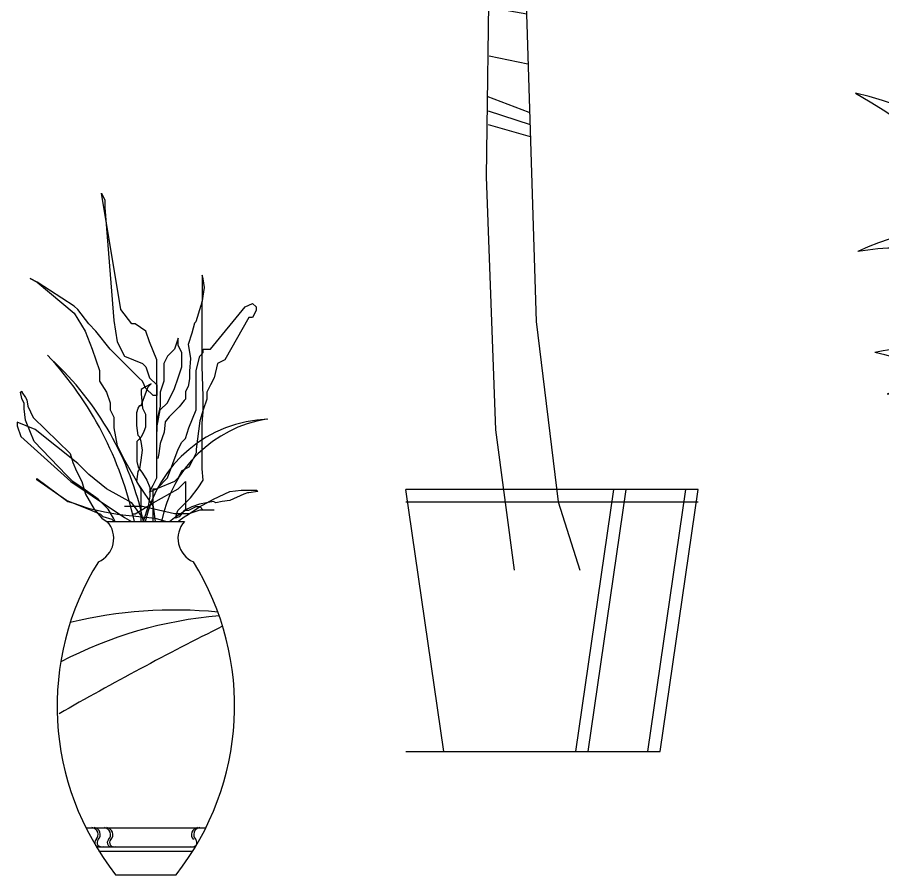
# Model space of a CAD drawing. Extents: x -42728 to 99010, y -18674 to 47645.
# Drawn here: x 44785 to 45889, y 6323 to 7416 of the extents above; entities that cross this region are included whole.
import ezdxf

# ---------------------------------------------------------------- set-up
doc = ezdxf.new("R2010")
doc.units = 0
doc.header["$LTSCALE"] = 100
doc.header["$MEASUREMENT"] = 0
doc.linetypes.add('DASHDOT', pattern=[1, 0.5, -0.25, 0, -0.25])
doc.layers.get('0').update_dxf_attribs({"linetype": 'CONTINUOUS'})
for name, color, linetype in [('A-FURN', 7, 'CONTINUOUS'), ('AXIS', 1, 'DASHDOT'), ('FUR', 3, 'CONTINUOUS'), ('PUB_TEXT', 7, 'CONTINUOUS'), ('WINDOW', 2, 'CONTINUOUS')]:
    doc.layers.add(name, color=color, linetype=linetype)
doc.styles.add('ATTR', font='romans.shx', dxfattribs={"width": 0.8, "height": 0.7})

# ---------------------------------------------------------------- blocks, each defined once
blk = doc.blocks.new('PLANL1')
at = {"layer": 'A-FURN', "color": 7}
for p, q in [((-31.8, 720.1), (-56.6, 868.7)), ((-56.6, 868.7), (-56.6, 868.7)), ((-56.6, 868.7), (-56.6, 868.7)), ((-56.6, 868.7), (-52.1, 859.6)), ((-52.1, 859.6), (-52.1, 850.4)), ((-52.1, 850.4), (-41, 706.4)), ((73.2, 759.4), (71.6, 764.2)), ((71.6, 764.2), (71.6, 761)), ((-138.5, 755), (-147.7, 759.6)), ((-147.7, 759.6), (-138.5, 755)), ((-91.2, 724.6), (-138.5, 755)), ((-138.5, 755), (-91.2, 715.5)), ((71.6, 761), (71.6, 757.8)), ((71.6, 757.8), (71.6, 744.9)), ((74.8, 748.1), (73.2, 759.4)), ((71.6, 728.7), (74.8, 748.1)), ((71.6, 744.9), (71.6, 741.6)), ((71.6, 741.6), (71.6, 732)), ((71.6, 732), (70, 725.5)), ((71.6, 714.2), (71.6, 728.7)), ((126.8, 723.6), (135.9, 728.1)), ((135.9, 728.1), (140.5, 723.6)), ((-86.6, 720.1), (-91.2, 724.6)), ((-72.9, 701.8), (-86.6, 720.1)), ((-18.1, 701.8), (-31.8, 720.1)), ((70, 725.5), (63.5, 704.5)), ((82.3, 669.9), (126.8, 723.6)), ((140.5, 719), (135.9, 709.9)), ((140.5, 723.6), (140.5, 719)), ((140.5, 719), (140.5, 719)), ((-91.2, 715.5), (-77.5, 692.7)), ((-41, 706.4), (-36.4, 679)), ((71.6, 694.8), (71.6, 714.2)), ((131.4, 709.9), (100.6, 656.2)), ((135.9, 709.9), (131.4, 709.9)), ((-63.8, 692.7), (-72.9, 701.8)), ((-13.6, 701.8), (-18.1, 701.8)), ((0.1, 692.7), (-13.6, 701.8)), ((61.9, 702.9), (58.7, 690)), ((63.5, 704.5), (61.9, 702.9)), ((-77.5, 692.7), (-68.4, 669.9)), ((-45.5, 669.9), (-63.8, 692.7)), ((4.7, 679), (0.1, 692.7)), ((58.7, 690), (53.8, 675.5)), ((71.6, 681.9), (71.6, 694.8)), ((-36.4, 679), (-27.3, 660.8)), ((13.8, 656.2), (4.7, 679)), ((41.2, 683.6), (36.7, 669.9)), ((41.2, 674.5), (41.2, 683.6)), ((41.2, 683.6), (41.2, 683.6)), ((41.2, 683.6), (41.2, 683.6)), ((41.2, 683.6), (41.2, 683.6)), ((45.8, 665.3), (41.2, 674.5)), ((53.8, 675.5), (55.5, 665.8)), ((71.6, 662.6), (71.6, 681.9)), ((-68.4, 669.9), (-59.2, 642.5)), ((-36.4, 660.8), (-45.5, 669.9)), ((36.7, 669.9), (27.5, 660.8)), ((45.8, 660.8), (45.8, 665.3)), ((55.5, 665.8), (57.1, 657.7)), ((68.6, 660.8), (73.2, 665.3)), ((71.6, 648), (71.6, 662.6)), ((73.2, 665.3), (73.2, 669.9)), ((73.2, 669.9), (82.3, 669.9)), ((73.2, 665.3), (73.2, 665.3)), ((-9, 633.4), (-36.4, 660.8)), ((-27.3, 660.8), (-4.4, 651.6)), ((-4.4, 651.6), (0.1, 647.1)), ((13.8, 624.3), (13.8, 656.2)), ((27.5, 660.8), (23, 651.6)), ((23, 651.6), (23, 628.8)), ((45.8, 647.1), (45.8, 660.8)), ((57.1, 657.7), (55.5, 641.6)), ((64.1, 642.5), (68.6, 660.8)), ((91.5, 651.6), (86.9, 633.4)), ((100.6, 656.2), (91.5, 651.6)), ((-59.2, 642.5), (-59.2, 628.8)), ((0.1, 647.1), (4.7, 633.4)), ((41.2, 633.4), (45.8, 647.1)), ((55.5, 641.6), (55.5, 631.9)), ((64.1, 624.3), (64.1, 642.5)), ((73.2, 609.3), (71.6, 648)), ((-4.4, 628.8), (-9, 633.4)), ((4.7, 633.4), (13.8, 624.3)), ((36.7, 619.7), (41.2, 633.4)), ((55.5, 631.9), (53.8, 622.2)), ((86.9, 633.4), (82.3, 624.3)), ((-59.2, 628.8), (-50.1, 615.1)), ((-0.6, 621.9), (-6.1, 618.2)), ((-6.1, 618.2), (-6.1, 612.7)), ((0.1, 619.7), (-4.4, 628.8)), ((6.7, 625.5), (-0.6, 621.9)), ((-0.6, 612.7), (3.1, 621.9)), ((9.3, 610.6), (0.1, 619.7)), ((3.1, 621.9), (6.7, 625.5)), ((13.8, 569.5), (13.8, 624.3)), ((13.8, 624.3), (13.8, 610.6)), ((23, 628.8), (18.4, 615.1)), ((27.5, 601.4), (36.7, 619.7)), ((53.8, 622.2), (50.6, 615.8)), ((64.1, 606), (64.1, 624.3)), ((82.3, 624.3), (77.8, 615.1)), ((-160, 614.8), (-158.3, 616.4)), ((-158.3, 606.7), (-160, 614.8)), ((-158.3, 616.4), (-158.3, 614.8)), ((-158.3, 614.8), (-153.5, 608.3)), ((-153.5, 608.3), (-151.9, 605.1)), ((-50.1, 615.1), (-45.5, 601.4)), ((-6.1, 598), (-0.6, 612.7)), ((-6.1, 612.7), (-4.3, 594.4)), ((13.8, 610.6), (9.3, 610.6)), ((18.4, 615.1), (18.4, 596.9)), ((50.6, 615.8), (50.6, 606.1)), ((73.2, 589.9), (73.2, 609.3)), ((77.8, 615.1), (77.8, 606)), ((-155.1, 600.3), (-158.3, 606.7)), ((-155.1, 593.8), (-155.1, 600.3)), ((-151.9, 605.1), (-150.3, 597)), ((-150.3, 597), (-143.8, 582.5)), ((-45.5, 601.4), (-45.5, 592.3)), ((-9.8, 594.4), (-7.9, 598)), ((-7.9, 598), (-6.1, 598)), ((18.4, 596.9), (13.8, 578.6)), ((18.4, 592.3), (27.5, 601.4)), ((42.5, 596.4), (29.6, 583.5)), ((49, 604.5), (42.5, 596.4)), ((50.6, 606.1), (49, 604.5)), ((50.6, 606.1), (50.6, 606.1)), ((50.6, 606.1), (50.6, 606.1)), ((64.1, 592.3), (64.1, 606)), ((77.8, 606), (73.2, 592.3)), ((-153.5, 579.3), (-155.1, 593.8)), ((-45.5, 592.3), (-41, 583.2)), ((-11.6, 588.9), (-9.8, 594.4)), ((-11.6, 579.7), (-11.6, 588.9)), ((-4.3, 594.4), (-0.6, 587)), ((-0.6, 587), (-0.6, 579.7)), ((13.8, 569.5), (18.4, 592.3)), ((54.9, 569.5), (64.1, 592.3)), ((73.2, 592.3), (68.6, 578.6)), ((71.6, 575.4), (73.2, 589.9)), ((-141.1, 567.5), (-163.9, 576.6)), ((-163.9, 576.6), (-163.9, 572.1)), ((-142.2, 551.9), (-153.5, 579.3)), ((-143.8, 582.5), (-96.3, 536.7)), ((-41, 583.2), (-41, 569.5)), ((-11.6, 572.4), (-11.6, 579.7)), ((-0.6, 579.7), (-0.6, 570.5)), ((13.8, 578.6), (13.8, 564.9)), ((24.8, 577), (23.2, 564.1)), ((29.6, 583.5), (24.8, 577)), ((68.6, 578.6), (64.1, 542.1)), ((71.6, 562.5), (71.6, 575.4)), ((-163.9, 572.1), (-159.3, 558.4)), ((-86.6, 523.9), (-141.1, 567.5)), ((-41, 569.5), (-36.4, 546.7)), ((-9.8, 559.5), (-11.6, 572.4)), ((-2.4, 565), (-6.1, 557.7)), ((-0.6, 570.5), (-2.4, 565)), ((13.8, 551.2), (13.8, 569.5)), ((13.8, 564.9), (13.8, 569.5)), ((23.2, 564.1), (18.3, 549.6)), ((50.4, 555.8), (54.9, 569.5)), ((-159.3, 558.4), (-95.8, 501)), ((-101.2, 509.3), (-142.2, 551.9)), ((-6.1, 557.7), (-11.6, 552.2)), ((-11.6, 552.2), (-11.6, 544.9)), ((-7.9, 557.7), (-9.8, 559.5)), ((-6.1, 552.2), (-7.9, 557.7)), ((-4.3, 541.2), (-6.1, 552.2)), ((45.8, 551.2), (50.4, 555.8)), ((71.6, 546.4), (71.6, 562.5)), ((-36.4, 546.7), (-27.3, 528.4)), ((-11.6, 544.9), (-11.6, 533.9)), ((-6.1, 528.4), (-4.3, 541.2)), ((13.8, 528.4), (13.8, 551.2)), ((18.3, 549.6), (16.7, 536.7)), ((27.5, 505.6), (41.2, 542.1)), ((41.2, 542.1), (45.8, 551.2)), ((64.1, 542.1), (64.1, 537.6)), ((71.6, 531.9), (71.6, 546.4)), ((-96.3, 536.7), (-93.1, 525.4)), ((-11.6, 533.9), (-11.6, 526.5)), ((16.7, 536.7), (15.1, 530.2)), ((64.1, 537.6), (59.5, 528.4)), ((71.6, 517.3), (71.6, 531.9)), ((-93.1, 525.4), (-88.3, 514.1)), ((-72.9, 510.2), (-86.6, 523.9)), ((-27.3, 528.4), (-9, 496.5)), ((-11.6, 526.5), (-9.8, 519.2)), ((-9.8, 519.2), (-4.3, 511.9)), ((-7.9, 517.4), (-6.1, 528.4)), ((13.8, 505.6), (13.8, 528.4)), ((54.9, 519.3), (45.8, 514.7)), ((59.5, 528.4), (54.9, 519.3)), ((-93.1, 501.2), (-101.2, 509.3)), ((-88.3, 514.1), (-81.8, 501.2)), ((-50.1, 491.9), (-72.9, 510.2)), ((-11.6, 500.9), (-9.8, 513.7)), ((-9.8, 513.7), (-7.9, 517.4)), ((-4.3, 511.9), (1.2, 502.7)), ((45.8, 514.7), (41.2, 505.6)), ((73.2, 502.8), (71.6, 517.3)), ((-139, 503.4), (-139, 505.1)), ((-139, 505.1), (-139, 505.1)), ((-139, 505.1), (-139, 505.1)), ((-139, 505.1), (-99.6, 475.4)), ((-101.2, 477), (-139, 503.4)), ((-95.8, 501), (-68.4, 482.8)), ((-77, 489.9), (-93.1, 501.2)), ((-81.8, 501.2), (-77, 485.1)), ((-6.1, 491.7), (-11.6, 500.9)), ((-9, 496.5), (9.3, 469.1)), ((1.2, 502.7), (4.9, 493.5)), ((4.7, 487.4), (9.3, 496.5)), ((9.3, 496.5), (13.8, 505.6)), ((13.8, 491.9), (27.5, 505.6)), ((36.7, 501), (13.8, 491.9)), ((41.2, 505.6), (36.7, 501)), ((41.2, 491.9), (50.4, 501)), ((50.4, 501), (50.4, 501)), ((50.4, 501), (50.4, 501)), ((50.4, 501), (50.4, 491.9)), ((66.8, 493.1), (73.2, 502.8)), ((-60.8, 478.6), (-77, 489.9)), ((-18.1, 473.7), (-50.1, 491.9)), ((-6.1, 450), (-6.1, 491.7)), ((13.8, 491.9), (4.7, 487.4)), ((4.9, 493.5), (4.9, 482.5)), ((9.3, 450), (9.3, 491.9)), ((9.3, 491.9), (13.8, 491.9)), ((9.3, 473.7), (41.2, 491.9)), ((50.4, 491.9), (50.4, 464.5)), ((57.1, 480.2), (66.8, 493.1)), ((86.1, 478.6), (107.1, 488.3)), ((107.1, 488.3), (121.7, 489.9)), ((121.7, 489.9), (133, 489.9)), ((129.7, 486.7), (124.9, 485.1)), ((131.4, 486.7), (129.7, 486.7)), ((142.7, 488.3), (131.4, 486.7)), ((131.4, 486.7), (131.4, 486.7)), ((133, 489.9), (141, 489.9)), ((141, 489.9), (142.7, 488.3)), ((142.7, 488.3), (142.7, 488.3)), ((-89.9, 472.1), (-101.2, 477)), ((-99.6, 475.4), (-93.1, 473.8)), ((-77, 485.1), (-65.7, 465.7)), ((-68.4, 482.8), (-27.3, 455.4)), ((-47.9, 465.7), (-60.8, 478.6)), ((4.9, 482.5), (3.1, 469.7)), ((50.6, 473.8), (57.1, 480.2)), ((68.4, 468.9), (86.1, 478.6)), ((86.1, 475.4), (68.4, 472.1)), ((89.4, 473.8), (86.1, 475.4)), ((97.4, 475.4), (89.4, 473.8)), ((107.1, 477), (97.4, 475.4)), ((124.9, 485.1), (107.1, 477)), ((-93.1, 473.8), (-73.7, 467.3)), ((-73.7, 465.7), (-89.9, 472.1)), ((-73.7, 467.3), (-52.7, 462.5)), ((-57.6, 459.2), (-73.7, 465.7)), ((-65.7, 465.7), (-56, 454.4)), ((-41.4, 454.4), (-47.9, 465.7)), ((-4.4, 469.1), (-27.3, 469.1)), ((-4.4, 455.4), (-18.1, 473.7)), ((-13.6, 460), (9.3, 473.7)), ((36.7, 460), (-4.4, 469.1)), ((3.1, 469.7), (-3.5, 450)), ((9.3, 469.1), (11.7, 450)), ((36.7, 455.4), (50.4, 464.5)), ((37.7, 454.4), (40.9, 464.1)), ((40.9, 464.1), (50.6, 473.8)), ((49, 464.1), (42.5, 456)), ((58.7, 468.9), (49, 464.1)), ((50.4, 464.5), (54.9, 464.5)), ((50.4, 464.5), (50.4, 464.5)), ((53.8, 459.2), (68.4, 468.9)), ((54.9, 464.5), (64.1, 469.1)), ((68.6, 464.5), (54.9, 460)), ((68.4, 472.1), (58.7, 468.9)), ((64.1, 469.1), (68.6, 469.1)), ((68.6, 469.1), (73.2, 464.5)), ((86.9, 464.5), (68.6, 464.5)), ((73.2, 464.5), (73.2, 464.5)), ((-54.4, 456), (-57.6, 459.2)), ((-56, 454.4), (-49.5, 449.5)), ((-43.1, 452.8), (-54.4, 456)), ((-52.7, 462.5), (-33.4, 459.2)), ((-40.6, 450), (-43.1, 452.8)), ((-39.2, 450), (-41.4, 454.4)), ((-33.4, 459.2), (11.9, 454.4)), ((-27.3, 455.4), (-18.2, 450)), ((-18.1, 460), (-13.6, 460)), ((-2.3, 450), (-4.4, 455.4)), ((11.9, 454.4), (26.2, 450)), ((30.3, 450), (36.7, 455.4)), ((54.9, 460), (36.7, 460)), ((42.5, 456), (37.7, 454.4)), ((42.5, 451.2), (49, 456)), ((49, 456), (53.8, 459.2)), ((-49.5, 449.5), (-48.1, 448.8)), ((-49.1, 450), (49.1, 450)), ((41.3, 450), (42.5, 451.2)), ((-76.5, 59.9), (76.5, 59.9)), ((-63.2, 35.7), (63.2, 35.7)), ((-59.8, 30.1), (59.8, 30.1)), ((-38.5, 0), (38.5, 0))]:
    blk.add_line(p, q, dxfattribs=at)
for centre, radius, start, end in [((-458.1, 354), 453.7, 12.2142, 42.8034), ((-386.4, 368.7), 392, 11.9717, 47.3215), ((161.3, 414.8), 165.8, 91.966, 167.7623), ((179.9, 420), 162.6, 99.2437, 169.3735), ((-73.1, 428.5), 32.2, 292.9748, 41.951), ((73.1, 428.5), 32.2, 138.049, 247.0252), ((234.3, 215.1), 347.4, 148.0645, 218.2551), ((-234.3, 215.1), 347.4, 321.7449, 31.9355), ((37.2, -227.6), 564.9, 84.452, 103.6906), ((137.4, -197.6), 529.3, 94.7534, 117.6917), ((2001.5, -3492.1), 4258, 116.5557, 119.7386), ((-70.1, 51.1), 9.16, 315.7147, 82.2492), ((-67.2, 51.1), 9.16, 315.7147, 82.2492), ((-54.1, 51.1), 9.16, 315.7147, 82.2492), ((-51.2, 51.1), 9.16, 315.7147, 82.2492), ((67.2, 51.1), 9.16, 97.7508, 224.2853), ((70.1, 51.1), 9.16, 97.7508, 224.2853), ((-59.6, 40.9), 5.45, 135.7147, 295.9954), ((-56.7, 40.9), 5.45, 135.7147, 295.9954), ((-43.7, 40.9), 5.45, 135.7147, 295.9954), ((-40.8, 40.9), 5.45, 135.7147, 295.9954), ((59.6, 40.9), 5.45, 244.0046, 44.2853)]:
    blk.add_arc(centre, radius, start, end, dxfattribs=at)
blk = doc.blocks.new('PALM-EL1')
for p, q in [((-5.567, 196.707), (-4.987, 201.167)), ((-7.5, 199.68), (-7.5, 197.946)), ((-4.407, 195.716), (-3.247, 200.672)), ((-2.474, 193.733), (-1.315, 199.433)), ((15.116, 194.477), (17.822, 198.689)), ((18.015, 195.716), (20.914, 198.689)), ((21.301, 196.459), (22.847, 198.441)), ((23.234, 196.707), (23.62, 197.698)), ((-6.727, 197.202), (-11.366, 197.45)), ((-1.121, 190.759), (0.232, 196.955)), ((9.317, 191.255), (10.283, 196.955)), ((11.829, 192.99), (13.182, 197.45)), ((13.956, 194.229), (14.729, 196.955)), ((19.368, 196.459), (19.948, 193.733)), ((20.914, 196.459), (21.301, 194.972)), ((22.074, 196.707), (23.427, 195.716)), ((-3.441, 194.477), (-10.013, 195.716)), ((16.082, 194.972), (17.822, 192.494)), ((18.015, 195.468), (18.981, 192.494)), ((-20.064, 191.751), (-25.863, 193.238)), ((-15.232, 191.255), (-20.644, 193.981)), ((-9.433, 189.025), (-15.618, 193.238)), ((-1.894, 192.494), (-9.24, 193.733)), ((0.038, 188.281), (1.778, 193.981)), ((5.837, 187.786), (7.577, 194.229)), ((14.536, 193.981), (17.242, 191.255)), ((-25.283, 191.751), (-29.342, 192.246)), ((-23.737, 191.751), (-24.51, 185.06)), ((-21.031, 191.998), (-21.804, 183.325)), ((-0.541, 189.52), (-7.307, 192.494)), ((11.25, 192.494), (15.889, 190.512)), ((-29.729, 190.759), (-31.469, 191.255)), ((-30.309, 190.512), (-30.695, 189.025)), ((-28.763, 190.759), (-28.763, 188.281)), ((-26.443, 191.503), (-26.636, 186.051)), ((-17.551, 191.503), (-20.451, 181.343)), ((-14.265, 190.759), (-18.131, 182.086)), ((-6.147, 186.299), (-9.24, 190.264)), ((-5.76, 190.016), (0.618, 185.308)), ((1.005, 185.803), (2.358, 190.759)), ((4.098, 185.06), (4.678, 190.512)), ((8.544, 190.512), (13.763, 189.52)), ((-11.753, 189.768), (-15.425, 182.83)), ((6.997, 188.529), (12.216, 187.786)), ((15.695, 186.299), (19.368, 188.777)), ((19.368, 187.29), (26.133, 189.768)), ((24.78, 187.538), (31.546, 188.777)), ((-8.08, 188.034), (-12.912, 182.83)), ((-5.76, 188.034), (-1.508, 182.582)), ((9.51, 184.317), (15.502, 188.034)), ((20.721, 187.042), (25.167, 181.343)), ((23.814, 187.29), (26.907, 181.343)), ((26.133, 187.29), (29.419, 181.838)), ((28.066, 187.29), (30.966, 182.582)), ((29.999, 186.795), (33.092, 187.29)), ((-4.987, 185.803), (-10.979, 182.086)), ((-2.668, 185.803), (1.198, 181.343)), ((1.005, 182.582), (2.938, 186.547)), ((4.871, 186.051), (10.09, 186.547)), ((14.536, 185.803), (19.948, 180.847)), ((17.242, 186.547), (23.041, 180.599)), ((29.806, 186.795), (32.319, 183.078)), ((32.512, 186.299), (35.218, 186.299)), ((33.479, 186.051), (34.445, 182.83)), ((35.605, 185.556), (37.151, 185.308)), ((4.871, 181.591), (8.544, 184.812)), ((11.25, 184.812), (17.628, 180.352)), ((35.798, 185.308), (36.958, 181.591)), ((38.118, 184.317), (38.504, 181.838)), ((-3.247, 183.821), (-8.08, 181.838)), ((2.938, 182.582), (6.61, 183.821)), ((7.77, 183.325), (16.082, 179.856)), ((39.857, 182.83), (40.244, 181.591)), ((-1.315, 181.591), (-5.374, 181.095)), ((4.098, 180.847), (8.35, 179.608)), ((5.644, 181.838), (13.569, 178.865)), ((-15.618, 179.36), (-20.644, 178.617)), ((-15.038, 179.36), (-10.786, 174.404)), ((-12.332, 180.104), (-9.433, 175.643)), ((-10.206, 180.104), (-8.08, 175.891)), ((-8.273, 180.104), (-6.147, 176.635)), ((-6.34, 179.608), (-4.6, 177.13)), ((-4.021, 179.36), (-2.861, 177.378)), ((-0.348, 180.352), (-1.894, 180.104)), ((7.384, 178.369), (10.476, 179.36)), ((-17.358, 178.617), (-13.299, 173.661)), ((6.224, 178.121), (8.157, 175.148)), ((8.157, 178.121), (10.476, 172.422)), ((10.476, 177.874), (12.796, 169.696)), ((11.829, 177.874), (18.015, 179.113)), ((13.182, 177.874), (14.729, 166.97)), ((18.015, 177.13), (26.133, 179.113)), ((-21.031, 177.626), (-24.897, 176.387)), ((-22.191, 176.635), (-16.391, 169.448)), ((-20.064, 177.626), (-15.812, 172.67)), ((-1.701, 176.882), (-8.66, 175.396)), ((-2.668, 176.387), (-2.376, 170.594)), ((-0.928, 176.882), (-1.508, 173.909)), ((1.585, 177.13), (0.038, 174.652)), ((1.585, 177.13), (6.61, 176.139)), ((15.889, 177.13), (16.855, 164.492)), ((20.914, 175.891), (30.966, 176.635)), ((-25.09, 175.148), (-28.376, 174.404)), ((-24.317, 175.891), (-18.711, 168.457)), ((-4.214, 175.148), (-14.072, 170.935)), ((-4.6, 174.9), (-4.021, 166.722)), ((2.551, 175.891), (-0.928, 171.431)), ((2.938, 175.891), (8.737, 173.413)), ((18.981, 175.891), (19.561, 163.005)), ((21.688, 175.396), (22.074, 161.518)), ((-27.409, 173.413), (-30.695, 172.67)), ((-26.829, 173.661), (-23.544, 167.218)), ((-25.476, 174.652), (-21.224, 167.466)), ((3.711, 174.404), (-0.541, 167.961)), ((4.291, 173.909), (12.216, 168.953)), ((23.814, 174.404), (25.554, 160.279)), ((25.554, 173.661), (33.285, 173.661)), ((26.52, 173.165), (28.066, 159.784)), ((-28.956, 172.174), (-32.435, 170.192)), ((-27.989, 172.422), (-26.056, 166.227)), ((-8.466, 171.678), (-16.585, 167.713)), ((-6.92, 172.917), (-5.374, 163.253)), ((5.257, 171.926), (-0.155, 163.005)), ((28.839, 172.174), (36.378, 170.687)), ((29.226, 171.926), (30.966, 158.545)), ((-29.922, 170.687), (-27.989, 165.235)), ((-8.853, 170.935), (-7.113, 160.527)), ((6.417, 170.439), (14.729, 164.492)), ((30.966, 170.687), (38.891, 167.713)), ((-31.082, 169.944), (-32.435, 169.2)), ((-31.662, 168.705), (-31.082, 165.483)), ((7.384, 168.705), (0.812, 157.553)), ((32.126, 169.696), (32.512, 158.545)), ((34.058, 168.705), (34.445, 158.545)), ((-32.628, 167.961), (-33.208, 167.961)), ((-32.628, 167.713), (-32.435, 165.979)), ((-12.139, 167.961), (-19.098, 162.014)), ((-10.979, 168.457), (-7.887, 157.801)), ((35.412, 167.713), (41.404, 164.988)), ((-12.719, 166.722), (-9.046, 154.828)), ((8.544, 165.979), (16.662, 160.527)), ((36.378, 166.474), (35.605, 158.792)), ((-14.265, 164.244), (-19.678, 158.049)), ((9.317, 164.244), (2.358, 154.332)), ((37.731, 165.235), (36.958, 159.288)), ((37.924, 165.235), (41.404, 163.749)), ((38.504, 164.492), (38.504, 159.536)), ((-14.265, 163.749), (-10.786, 154.828)), ((10.09, 162.51), (17.435, 157.058)), ((39.664, 163.253), (42.37, 161.766)), ((39.857, 162.757), (39.857, 160.031)), ((40.824, 161.766), (41.21, 160.031)), ((41.21, 161.518), (42.757, 160.279)), ((-16.005, 160.031), (-19.484, 154.084)), ((-15.618, 160.775), (-12.332, 154.332)), ((10.863, 159.784), (4.484, 152.35)), ((-16.585, 158.545), (-13.106, 152.35)), ((11.443, 157.553), (16.855, 154.332)), ((-17.358, 155.819), (-14.845, 151.358)), ((11.829, 155.075), (6.804, 150.119)), ((-18.131, 153.589), (-19.484, 151.606)), ((-17.938, 152.597), (-16.972, 151.111)), ((12.216, 153.093), (16.082, 151.606)), ((12.603, 151.111), (8.544, 148.385)), ((12.603, 149.872), (15.116, 149.128)), ((12.216, 148.137), (10.09, 147.393)), ((12.409, 145.659), (11.056, 145.659)), ((12.409, 146.898), (13.763, 146.402)), ((-4.081, 140.645), (0.753, 138.261)), ((-4.081, 137.547), (0.753, 135.163)), ((-4.081, 129.205), (1.124, 126.821)), ((-4.081, 127.298), (1.31, 123.246)), ((-4.081, 121.578), (1.31, 120.863)), ((-4.267, 114.428), (1.682, 108.708)), ((-4.453, 112.283), (1.682, 105.133)), ((-4.639, 102.273), (1.868, 100.604)), ((-4.453, 99.651), (2.24, 98.459)), ((-4.453, 91.071), (2.426, 89.641)), ((-4.825, 83.921), (2.612, 81.061)), ((-4.639, 81.299), (2.797, 78.916)), ((-4.639, 78.916), (2.797, 76.771))]:
    blk.add_line(p, q)
for points in [[(-2.363, 170.553), (-3.88, 148.505), (-4.988, 69.634), (-3.325, 24.869), (0, 0)], [(-0.116, 162.848), (0.554, 143.532), (2.217, 96.635), (3.88, 44.054), (7.76, 12.079), (11.64, 0)]]:
    blk.add_lwpolyline(points)
for centre, radius, start, end in [((-18.427, 181.448), 19.715, 350.285, 64.11229), ((25.595, 171.567), 25.395, 91.40319, 163.882), ((-21.738, 166.094), 25.899, 27.67115, 112.5305), ((23.687, 155.341), 32.188, 56.19272, 134.3213), ((-9.259, 151.732), 28.386, 68.38311, 147.5322), ((14.394, 148.393), 32.752, 113.7592, 177.4133), ((5.828, 132.718), 45.639, 35.98777, 95.82273), ((-32.8, 147.923), 45.309, 356.1943, 41.37848)]:
    blk.add_arc(centre, radius, start, end)
at = {"style": 'ATTR', "width": 0.8, "flags": 9}
blk.add_attdef('ESTCODE', (0, 0), '', height=0.7, dxfattribs=at)
blk = doc.blocks.new('立面植株')
at = {"color": 9}
for p, q in [((0, 0), (-48.3, 333.8)), ((324.3, 333.8), (-48.3, 333.8)), ((168.6, 0), (216.9, 333.8)), ((184.1, 0), (232.4, 333.8)), ((260.4, 0), (308.7, 333.8)), ((276, 0), (324.3, 333.8)), ((324.3, 317.5), (-48.3, 317.5)), ((-48.3, 0), (276, 0))]:
    blk.add_line(p, q, dxfattribs=at)
at = {"xscale": 7.199999999999999, "yscale": 7.199999999999999, "zscale": 7.199999999999999}
blk.add_blockref('PALM-EL1', (89.9, 230.8), dxfattribs=at)
blk = doc.blocks.new('A$C52BA0C08')
at = {"layer": 'WINDOW'}
blk.add_blockref('立面植株', (149.2, 0), dxfattribs=at)
blk = doc.blocks.new('A$C47E97193')
at = {"layer": 'AXIS'}
for points in [[(518.7, 240), (285.9, 240)], [(347.9, 0), (456.7, 0)]]:
    blk.add_lwpolyline(points, dxfattribs=at)
for centre, radius, start, end in [((518, 256.1), 2.91, 342.3613, 104.422), ((-308.6, -11.1), 642.1, 3.1604, 22.6658), ((402.3, 999), 770.6, 261.3672, 278.6328), ((304.4, 239.7), 2.43, 75.578, 197.6387), ((1113.2, -11.1), 642.1, 157.3342, 176.8396), ((413.8, 710.5), 547.6, 258.6785, 278.7429), ((409.7, 541.2), 392.3, 255.2288, 282.3759), ((416, 508.2), 388.6, 255.2735, 280.3746), ((413.1, 469.4), 365.8, 255.3959, 280.9725), ((406.4, 343.4), 275.1, 253.2053, 284.9202), ((404.2, 281.9), 228.6, 250.7516, 288.2228), ((368.8, 30.3), 36.8, 177.5627, 235.4082), ((435.8, 30.3), 36.8, 304.5918, 2.4373)]:
    blk.add_arc(centre, radius, start, end, dxfattribs=at)
at = {"layer": 'FUR'}
for centre, radius, start, end in [((-4713.3, -1186.8), 5295.7, 15.9978, 24.9333), ((-1162.3, 138.5), 1545.4, 3.8425, 35.9474), ((1010, 619.8), 642.9, 143.0882, 202.6778), ((1713.6, 443.3), 1341.4, 155.2, 176.634), ((-1866.1, 171.3), 2268, 1.7859, 21.0117), ((4577.1, 1415.4), 4347.5, 185.6875, 193.4579), ((906.1, 490.8), 508.3, 109.7019, 195.8039), ((1136.8, 371.9), 720, 123.9452, 190.3954), ((-425, 77.3), 847.2, 13.2682, 59.8923), ((-92.1, 394.2), 426.2, 3.1647, 77.5238), ((4579.6, -689.6), 4254.2, 159.5321, 167.3505), ((-449.9, 874.5), 1046.6, 329.6398, 355.8106), ((1002.8, 136.2), 583.8, 113.9929, 169.5597), ((9159.1, -6900.2), 11303, 137.95456, 140.47703), ((106.7, 406.4), 227.1, 2.8483, 117.1474), ((51.2, 348.2), 264.7, 14.8576, 100.4748), ((96.5, 142.3), 345.3, 44.109, 102.041), ((-141.5, -206.2), 706, 42.7137, 76.4017), ((635.4, 275.6), 195.8, 62.5949, 174.9445), ((140, 199.6), 248.3, 17.1178, 113.6485), ((755.8, 113.5), 337.3, 95.1386, 157.6024), ((640.6, 248.1), 183.4, 68.2687, 181.8966), ((37.4, 97.5), 329.6, 26.0073, 89.482), ((729.6, 158.2), 261.1, 94.6544, 161.2804)]:
    blk.add_arc(centre, radius, start, end, dxfattribs=at)

msp = doc.modelspace()

# ---------------------------------------------------------------- block references
msp.add_blockref('PLANL1', (44949.25564, 6322.9342))
at = {"layer": 'PUB_TEXT', "color": 3}
msp.add_blockref('A$C47E97193', (45853.9958, 6508.43209), dxfattribs=at)
at = {"layer": 'WINDOW', "color": 3}
msp.add_blockref('A$C52BA0C08', (45179.7651, 6480.12618), dxfattribs=at)

doc.saveas('drawing.dxf')
